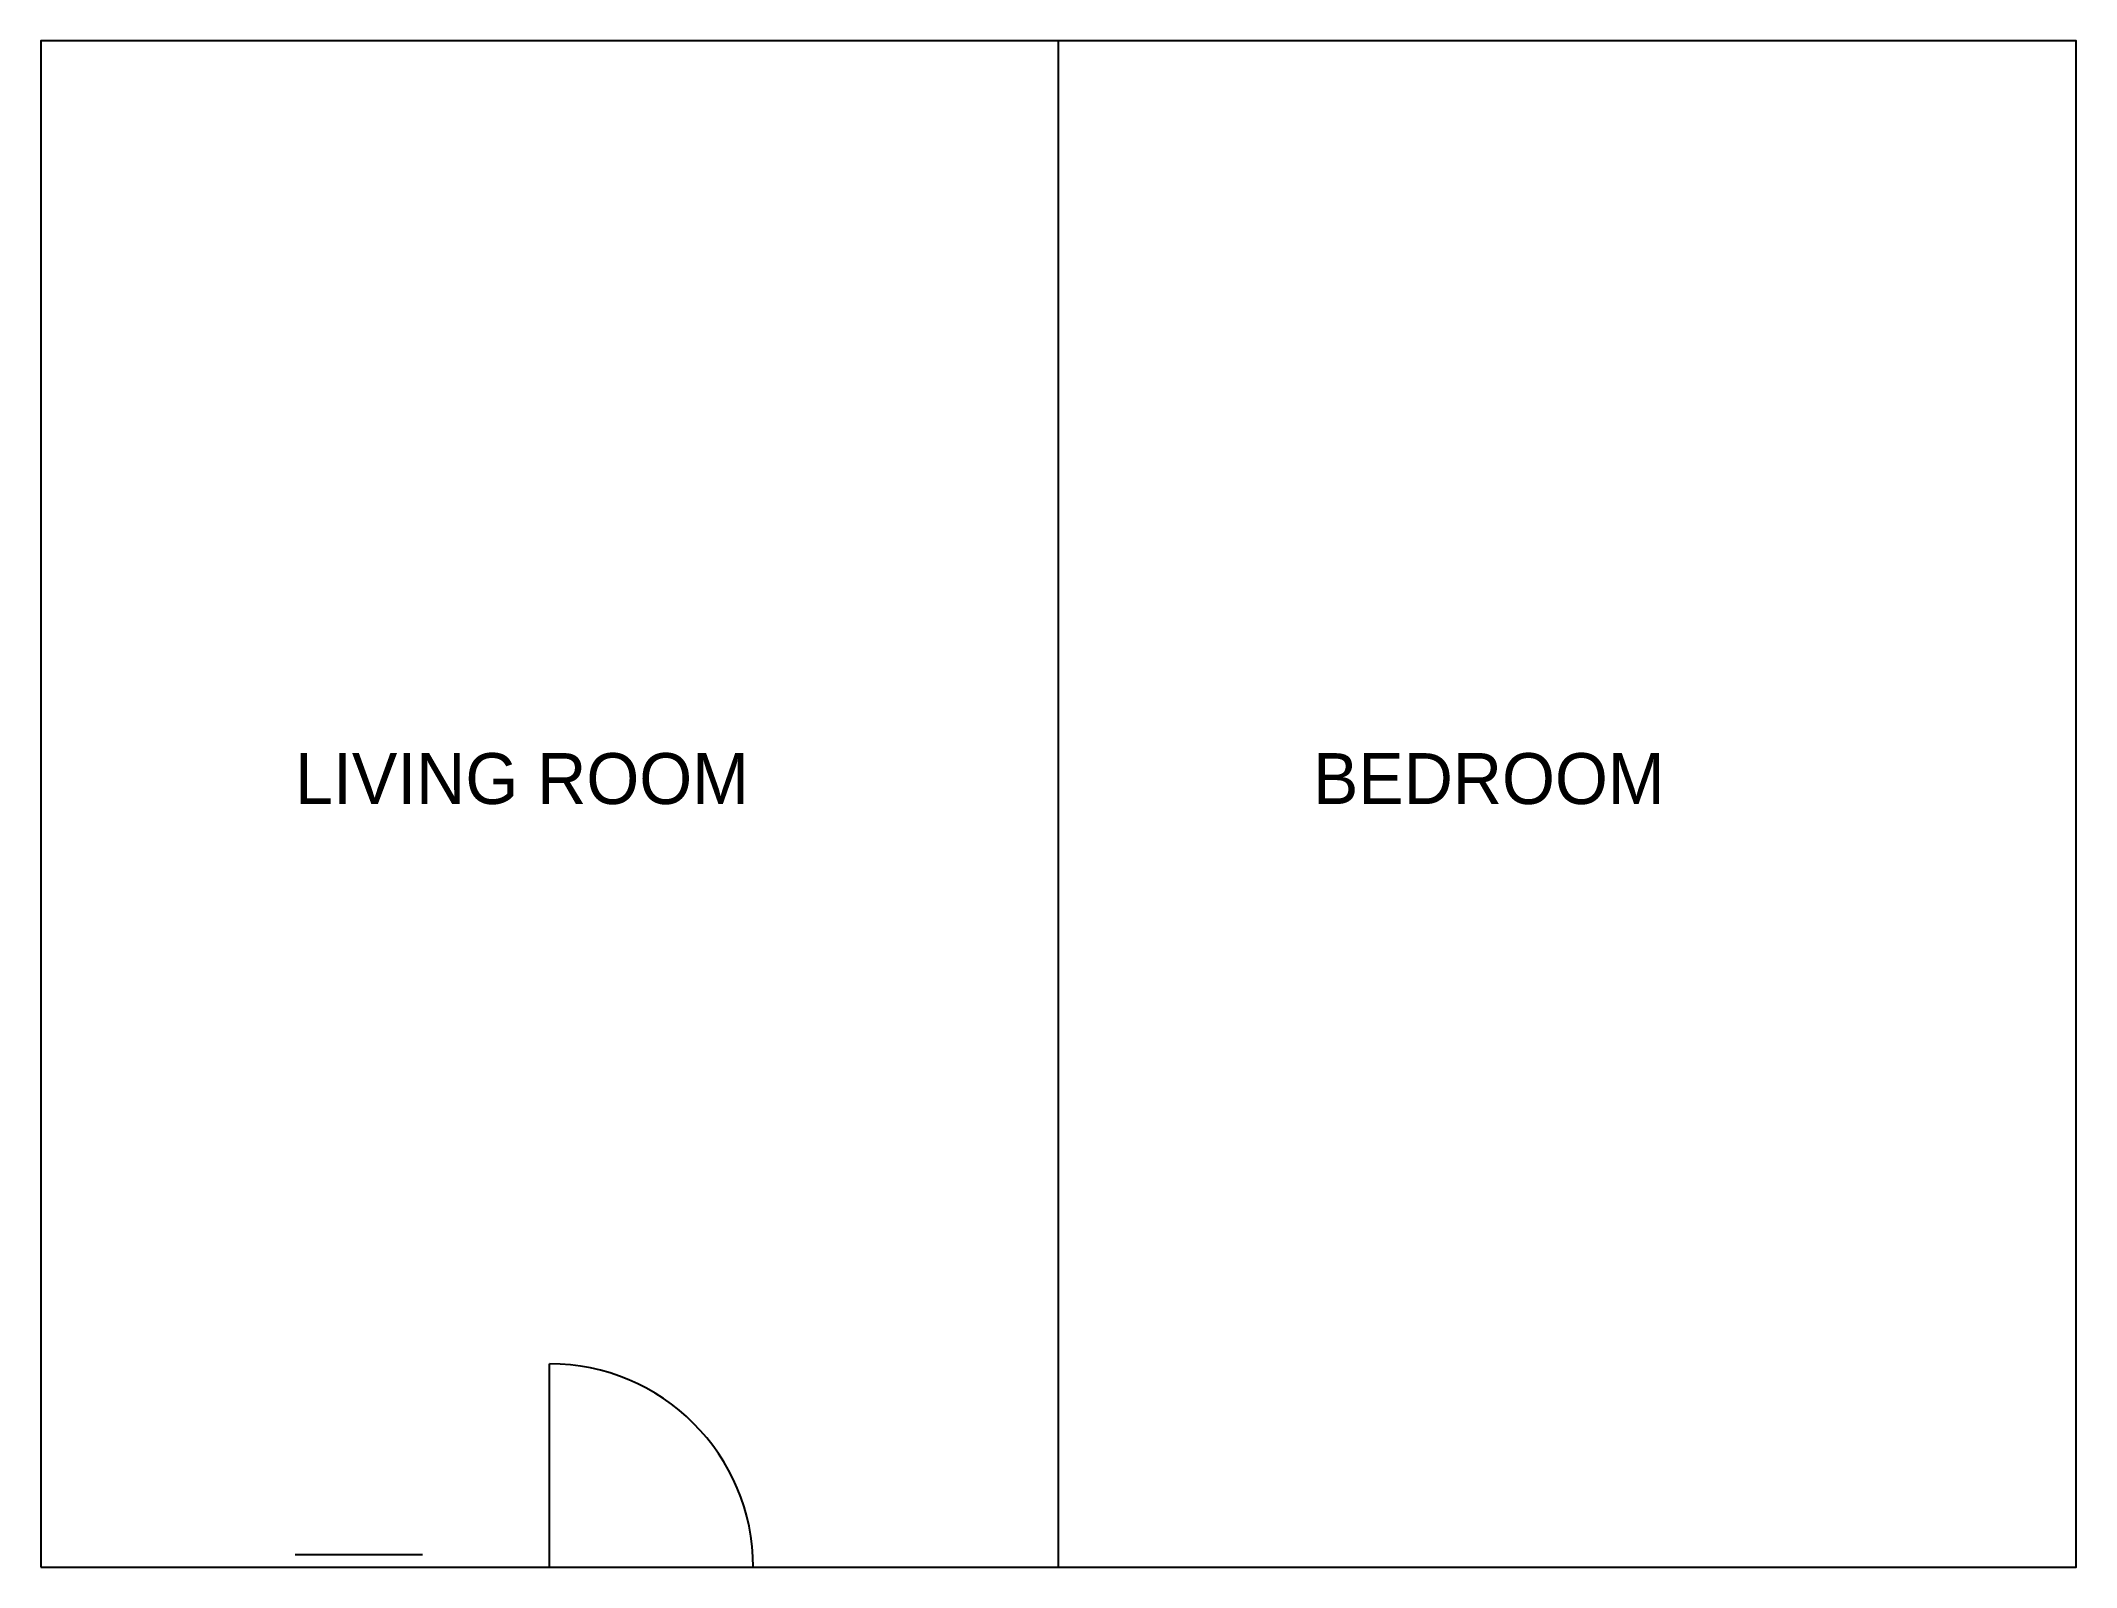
# Model space of a CAD drawing. Header units: metres. Extents: x 0 to 800, y 0 to 600.
import ezdxf

# ---------------------------------------------------------------- set-up
doc = ezdxf.new("R2010")
doc.units = ezdxf.units.M
for name, color, linetype in [('DOORS', 3, 'Continuous'), ('TEXT', 2, 'Continuous'), ('WALLS', 7, 'Continuous'), ('WINDOWS', 5, 'Continuous')]:
    doc.layers.add(name, color=color, linetype=linetype)

msp = doc.modelspace()

# ---------------------------------------------------------------- linework, layer by layer
at = {"layer": 'DOORS'}
msp.add_line((200, 0), (200, 80), dxfattribs=at)
msp.add_arc((200, 0), 80, 0, 90, dxfattribs=at)
at = {"layer": 'WALLS'}
msp.add_line((400, 0), (400, 600), dxfattribs=at)
msp.add_lwpolyline([(0, 0), (800, 0), (800, 600), (0, 600), (0, 0)], dxfattribs=at)
at = {"layer": 'WINDOWS'}
for p, q in [((100, 5), (150, 5)), ((100, 0), (150, 0))]:
    msp.add_line(p, q, dxfattribs=at)

# ---------------------------------------------------------------- texts
at = {"layer": 'TEXT'}
for s, p in [('LIVING ROOM', (100, 300)), ('BEDROOM', (500, 300))]:
    msp.add_text(s, height=20, dxfattribs=at).set_placement(p)

doc.saveas('drawing.dxf')
